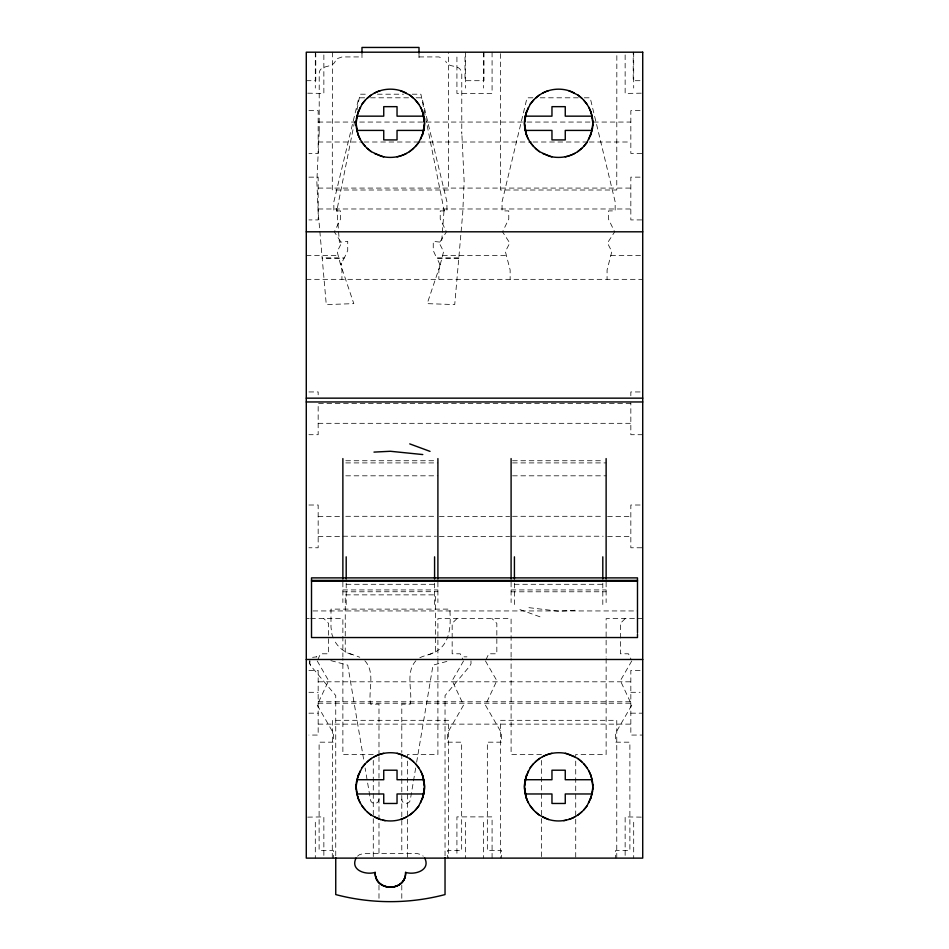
<?xml version="1.0" encoding="UTF-8"?>
<svg xmlns="http://www.w3.org/2000/svg" width="949" height="949" viewBox="0 0 949 949"><rect width="100%" height="100%" fill="white"/><g stroke="black" fill="none" stroke-linecap="round" stroke-linejoin="round"><path stroke-width="0.71" stroke-dasharray="4.75 3.56" d="M332.399 52.195L332.28 190.002L448.497 190.002L448.497 52.195M332.28 858.121L332.399 720.315L448.497 720.315L448.497 858.121M500.621 53.666L500.455 190.002L616.767 190.002L616.838 53.666M319.208 131.828L316.836 181.413L318.259 213.181L326.266 304.57L353.811 303.644L341.26 266.455L340.999 263.063L340.999 264.712L344.143 257.843L322.162 257.843M378.983 799.2C379.209 804.254 371.106 804.93 370.49 799.912L365.116 768.026M309.801 660.872L309.765 663.659L310.94 666.008L335.744 695.57L335.744 856.247M415.674 768.026L410.288 799.912C409.671 804.93 401.569 804.254 401.795 799.2M416.647 762.237L433.029 665.13L449.921 660.611M309.884 660.575L309.706 663.434L310.94 666.008M354.618 121.543L336.8 210.808L336.8 208.626L339.398 242.28L347.725 241.366L347.725 250.536L344.143 258.365L322.162 258.365M356.919 110.037L360.074 94.2L367.322 94.2M317.761 659.733L320.537 653.79L328.615 653.79L328.615 623.374L323.858 618.629M485.983 659.733L488.759 653.79L496.837 653.79L496.837 623.374L492.08 618.629M463.575 660.919L452.163 680.67L463.575 705.107L447.418 733.091L447.418 742.177L461.665 742.177L461.665 850.518L447.418 850.518L447.418 858.121M631.785 660.919L620.385 680.67L631.785 705.107L615.628 733.091L615.628 742.177L629.887 742.177L629.887 850.518L615.628 850.518L615.628 858.121M335.329 61.139C332.304 68.802 319.113 63.963 319.208 73.998L319.208 134.011M415.911 660.753C405.223 672.497 412.554 690.125 410.348 704.158L401.795 704.158L401.795 752.415M456.92 618.629L452.163 623.374L452.163 653.79L460.241 653.79L463.017 659.733M625.142 618.629L620.385 623.374L620.385 653.79L628.463 653.79L631.239 659.733M357.536 856.152L359.505 854.646L364.25 853.376L416.528 853.376L421.273 854.646L423.242 856.152M337.441 58.553L342.138 56.928L361.984 56.928M419.849 657.728C424.855 655.142 430.704 654.822 435.532 651.856C450.834 643.458 450.917 624.288 449.79 609.116L330.987 609.116L330.987 627.159L331.96 634.537L333.384 637.977M428.651 654.703L435.532 651.856L435.532 594.869L345.246 594.869L345.246 651.856L359.778 657.254M312.589 657.337L316.788 656.838L313.834 656.838M463.99 656.838L466.944 656.838M575.023 610.254L558.605 611.227L526.221 607.336M641.251 93.18L625.142 93.429L625.142 52.195M307.749 817.136L323.858 816.887L323.858 856.686M342.874 591.808L437.904 591.69M419.007 56.928L438.841 56.928L443.539 58.553M306.278 80.701L315.78 80.701L315.78 53.619M640.006 80.701L633.22 80.701L633.22 52.195M377.453 94.2L403.527 94.2M412.21 94.2L420.905 94.2L425.508 117.225M364.689 97.806L358.817 97.806L333.846 201.817L333.846 210.903L340.561 210.903L340.561 219.053L334.321 231.853L341.557 242.991L337.168 251.592L341.925 269.979L341.925 279.338M370.561 97.806L408.746 97.806M416.089 97.806L421.961 97.806L446.943 201.817L446.943 210.903L440.229 210.903L440.229 219.053L446.469 231.853L439.233 242.991L443.61 251.592L438.865 269.979L438.865 279.338M532.911 97.806L527.039 97.806L502.057 201.817L502.057 210.903L508.771 210.903L508.771 219.053L502.531 231.853L509.767 242.991L505.39 251.592L510.135 269.979L510.135 279.338M540.254 97.806L578.439 97.806M584.311 97.806L590.183 97.806L615.154 201.817L615.154 210.903L608.439 210.903L608.439 219.053L614.679 231.853L607.443 242.991L611.832 251.592L607.075 269.979L607.075 279.338M308.923 110.653L318.164 110.653L318.164 153.418L308.923 153.418M640.077 110.653L630.836 110.653L630.836 153.418L642.722 153.418M318.164 122.053L424.855 122.053M426.338 122.053L525.627 122.053M527.11 122.053L630.836 122.053M318.164 142.006L362.613 142.006M364.096 142.006L418.924 142.006M420.407 142.006L531.559 142.006M533.03 142.006L587.87 142.006M589.353 142.006L630.836 142.006M308.923 177.143L318.164 177.143L318.164 219.919L308.923 219.919M640.077 177.143L630.836 177.143L630.836 219.919L642.722 219.919M318.164 188.08L630.836 188.08M318.164 208.982L630.836 208.982M306.278 255.566L338.2 255.566M442.578 255.566L506.422 255.566M610.8 255.566L642.722 255.566M458.818 257.843L436.837 257.843L439.98 264.712L439.98 263.063L439.719 266.455L427.18 303.644L454.725 304.57L462.721 213.181L464.144 181.413L461.772 131.828M458.818 258.365L436.837 258.365L433.254 250.536L433.254 241.366L441.593 242.28L444.191 208.626L444.191 210.808L425.793 118.672M306.278 279.338L642.722 279.338M308.923 391.949L318.164 391.949L318.164 394.82M640.077 391.949L630.836 391.949L630.836 398.212M630.836 403.349L318.164 403.349L318.164 434.713L308.923 434.713M318.164 423.313L630.836 423.313M642.722 434.713L630.836 434.713L630.836 402.637M345.792 460.739L436.445 460.739M512.555 460.739L603.208 460.739M345.792 462.91L437.904 462.91M512.555 462.91L606.126 462.91M345.792 475.817L437.904 475.817M512.555 475.817L606.126 475.817M308.923 505.01L318.164 505.01L318.164 547.775L308.923 547.775M640.077 505.01L630.836 505.01L630.836 547.775L642.722 547.775M318.164 516.41L341.415 516.41M345.792 516.292L436.445 516.292M439.375 516.41L509.625 516.41M512.555 516.292L603.208 516.292M607.585 516.41L630.836 516.41M342.874 536.221L436.445 536.221M511.096 536.221L603.208 536.221M318.164 536.375L341.415 536.375M439.375 536.375L509.625 536.375M607.585 536.375L630.836 536.375M346.195 584.287L434.583 584.287M514.417 584.287L602.805 584.287M342.874 589.934L437.904 589.934M511.096 589.934L606.126 589.934M511.096 591.808L606.126 591.773M312.992 610.942L637.491 610.942M306.278 618.629L309.208 618.629M310.667 618.629L342.874 618.629L342.874 657.028M642.722 618.629L606.126 618.629L606.126 657.028M308.923 670.409L318.164 670.409L318.164 735.06L308.923 735.06M640.077 670.409L630.836 670.409L630.836 735.06L642.722 735.06M318.164 681.809L630.836 681.809M308.923 692.296L318.164 692.296M630.836 692.296L640.077 692.296M318.164 701.774L630.836 701.774M318.164 703.221L630.836 703.221M308.923 713.174L318.164 713.174M630.836 713.174L642.722 713.174M318.164 724.134L630.836 724.134M373.277 754.526L342.874 754.526L342.874 658.511M541.499 754.526L511.096 754.526L511.096 658.511M307.749 93.18L323.858 93.429L323.858 53.619M641.251 817.136L625.142 816.887L625.142 858.121M330.857 660.611L347.749 665.13L364.131 762.237M540.005 616.814L519.032 609.27M352.126 654.703C344.297 652.26 337.037 646.838 333.858 639.128M364.867 660.753C375.555 672.497 368.224 690.125 370.43 704.158L378.983 704.158L378.983 755.333M460.751 70.202C457.501 64.176 448.177 68.209 445.65 61.139M485.425 660.919L496.837 680.67L485.425 705.107L501.582 733.091L501.582 742.177L487.335 742.177L487.335 850.518L501.582 850.518L501.582 858.121M317.215 660.919L328.615 680.67L317.215 705.107L333.372 733.091L333.372 742.177L319.113 742.177L319.113 850.518L333.372 850.518L333.372 858.121M470.977 660.872L471.024 663.659L469.838 666.008L445.034 695.57L445.034 856.247M633.695 52.195L633.695 88.055M633.695 822.261L633.695 858.121M616.767 858.121L616.767 720.315L500.455 720.315L500.455 858.121M606.126 582.128L606.126 602.568M606.126 658.511L606.126 754.526L575.723 754.526L575.723 858.121M602.805 583.161L602.805 607.74M541.499 760.446L541.499 858.121M514.417 583.161L514.417 607.74M511.096 582.128L511.096 602.568M511.096 657.028L511.096 618.629L437.904 618.629L437.904 657.028M492.08 52.195L492.08 93.429L456.92 93.429L456.92 53.619M492.08 858.121L492.08 816.887L456.92 816.887L456.92 856.686M484.002 52.195L484.002 80.701L464.998 80.701L464.998 53.619M483.527 52.195L483.527 88.055M483.527 822.261L483.527 858.121M465.473 52.195L465.473 88.055M465.473 822.261L465.473 858.121M461.772 73.998L461.772 134.011M437.904 582.128L437.904 602.568M437.904 658.511L437.904 754.526L407.501 754.526L407.501 858.121M434.583 583.161L434.583 607.74M419.007 52.871L419.007 59.111M401.795 753.874L401.795 853.376M401.795 885.275L401.795 899.462M378.983 756.792L378.983 853.376M378.983 885.275L378.983 899.462M373.277 760.446L373.277 858.121M361.984 52.871L361.984 59.111M346.195 583.161L346.195 607.74M342.874 582.128L342.874 602.568M315.305 52.195L315.305 88.055M315.305 822.261L315.305 858.121"/><path stroke-width="1.42" d="M356.255 120.891L356.255 125.683M356.255 789.236L356.255 784.455M592.745 125.683L592.745 120.891M592.745 789.236L592.745 784.455M356.314 121.923L356.871 116.442L360.122 107.451M356.172 786.84L356.871 780.007L360.122 771.015M420.656 139.112L423.918 130.12L424.464 124.651M420.656 802.676L423.906 793.696L424.464 788.216M524.536 121.923L525.082 116.454L528.344 107.462M524.536 785.475L525.082 780.007L528.344 771.015M588.878 139.112L592.129 130.12L592.686 124.651M588.878 802.676L592.129 793.684L592.686 788.216M423.918 130.12C425.294 122.374 424.286 114.165 420.526 107.213M356.871 780.007C355.484 787.753 356.492 795.962 360.252 802.925M525.082 116.454C523.706 124.2 524.714 132.409 528.474 139.361M525.082 780.007C523.706 787.753 524.714 795.962 528.474 802.925M592.129 130.12C593.516 122.374 592.508 114.165 588.748 107.201M592.129 793.684C593.516 785.926 592.508 777.717 588.748 770.766M356.871 116.442C355.484 124.189 356.492 132.409 360.252 139.361M423.906 793.696C425.294 785.938 424.286 777.729 420.526 770.766M424.761 858.121C430.81 870.34 414.82 875.275 405.591 872.38C406.48 892.024 374.297 892.001 375.187 872.38C365.958 875.275 349.967 870.34 356.029 858.121M375.187 872.38C374.416 891.93 406.362 891.906 405.591 872.38M356.516 118.518L358.378 111.199M422.4 135.375L424.606 123.287L422.4 111.199M356.516 782.071L358.378 774.752M526.6 111.199L524.394 123.287L526.6 135.375M422.4 798.928L424.606 786.84L422.4 774.752M590.622 135.375L592.484 128.056M526.6 774.752L524.394 786.84L526.6 798.928M590.622 798.928L592.484 791.62M591.286 133.251L586.968 142.421L583.635 146.466M525.936 776.887L530.254 767.705L533.587 763.66M357.726 113.322L362.043 104.129L365.365 100.096M423.064 133.251L418.746 142.433L415.413 146.466M525.936 113.322L530.266 104.141L533.587 100.108M357.726 776.887L362.032 767.705L365.365 763.66M423.064 796.804L418.734 806.009L415.413 810.031M591.274 796.804L586.957 805.998L583.635 810.031M405.081 876.318C401.854 890.921 378.924 890.921 375.697 876.318M362.043 104.129C366.48 97.901 372.791 92.966 380.134 90.713M418.746 142.433C414.25 148.768 407.785 153.738 400.3 155.98M530.266 104.141C534.69 97.913 541.013 92.966 548.356 90.713M586.968 142.421C582.472 148.768 576.007 153.738 568.522 155.98M362.032 767.705C366.528 761.359 372.993 756.389 380.478 754.158M418.734 806.009C414.298 812.225 407.987 817.16 400.644 819.414M530.254 767.705C534.75 761.359 541.215 756.389 548.7 754.158M586.957 805.998C582.532 812.225 576.209 817.16 568.866 819.414M367.239 98.233L371.415 94.817M409.387 151.745L413.539 148.329M535.461 98.233L539.637 94.817M577.609 151.745L581.761 148.329M367.239 761.798L371.391 758.393M409.363 815.321L413.539 811.893M535.461 761.798L539.613 758.393M577.585 815.31L581.761 811.893M374.297 93.156C384.048 87.901 396.374 87.83 406.172 93.002M406.492 153.418C398.924 157.487 389.849 158.412 381.534 156.336M542.508 93.156C552.271 87.901 564.584 87.83 574.394 93.002M574.714 153.418C567.134 157.487 558.071 158.412 549.756 156.336M374.286 756.721C381.866 752.64 390.929 751.715 399.244 753.791M406.492 816.97C396.729 822.225 384.416 822.297 374.606 817.125M542.508 756.721C550.076 752.64 559.151 751.715 567.466 753.791M574.703 816.97C564.952 822.225 552.638 822.297 542.828 817.125M397.085 156.846L399.244 156.336M565.296 156.846L567.466 156.336M381.534 753.791L383.693 753.292M549.756 753.791L551.915 753.292M563.765 820.671L566.221 820.197M373.977 452.104L390.395 451.273L422.779 454.559M356.931 116.158L383.74 116.158L383.74 106.656L397.038 106.656L397.038 116.158L423.859 116.158M525.141 116.158L551.962 116.158L551.962 106.656L565.26 106.656L565.26 116.158L592.069 116.158L592.484 118.518M356.516 128.056L356.931 130.416L383.74 130.416L383.74 139.918L397.038 139.918L397.038 130.416L423.859 130.416M525.141 130.416L551.962 130.416L551.962 139.918L565.26 139.918L565.26 130.416L592.069 130.416M306.278 231.805L642.722 231.805M306.278 398.153L642.722 398.153M306.278 401.961L642.722 401.961M311.509 580.42L637.491 580.42M311.509 581.132L637.491 581.132M306.278 659.484L642.722 659.484M356.931 779.722L383.74 779.722L383.74 770.208L397.038 770.208L397.038 779.722L423.859 779.722M525.141 779.722L551.962 779.722L551.962 770.208L565.26 770.208L565.26 779.722L592.069 779.722L592.484 782.071M356.516 791.62L356.931 793.969L383.74 793.969L383.74 803.471L397.038 803.471L397.038 793.969L423.859 793.969M525.141 793.969L551.962 793.969L551.962 803.471L565.26 803.471L565.26 793.969L592.069 793.969M382.779 820.197L385.235 820.671M551.903 156.834L542.816 153.572M383.681 156.834L374.594 153.572M565.319 753.292L574.406 756.567M397.097 753.292L406.184 756.567M409.731 443.883L430.039 451.38M568.534 90.606L577.716 94.9L581.784 98.257M400.312 90.606L409.493 94.9L413.562 98.257M548.688 819.533L539.507 815.227L535.438 811.881M380.466 819.533L371.284 815.227L367.216 811.881M548.676 155.968L539.483 151.662L535.426 148.317M380.454 155.968L371.261 151.65L367.204 148.317M568.546 754.158L577.739 758.476L581.784 761.822M400.324 754.158L409.517 758.476L413.574 761.822M577.716 94.9C583.967 99.348 588.938 105.683 591.191 113.05M539.483 151.662C533.243 147.214 528.285 140.891 526.031 133.524M409.493 94.9C415.745 99.348 420.715 105.683 422.969 113.05M371.261 151.65C365.021 147.202 360.062 140.879 357.809 133.524M577.739 758.476C583.979 762.925 588.938 769.248 591.191 776.614M539.507 815.227C533.255 810.778 528.285 804.455 526.031 797.077M409.517 758.476C415.757 762.925 420.715 769.248 422.969 776.614M371.284 815.227C365.033 810.778 360.062 804.455 357.809 797.077M583.671 100.155L587.123 104.378M415.448 100.155L418.9 104.378M530.1 805.76L533.552 809.983M361.877 805.748L365.329 809.983M530.1 142.196L533.552 146.419M361.866 142.184L365.329 146.419M583.671 763.708L587.123 767.943M415.448 763.708L418.912 767.943M590.622 111.199L592.069 116.158M590.622 774.752L592.069 779.722M356.931 130.416L358.378 135.375M356.931 793.969L358.378 798.928M592.188 116.739L592.698 121.982M592.188 780.292L592.698 785.535M524.524 124.592L525.034 129.835M524.524 788.156L525.034 793.4M423.966 116.739L424.476 121.982M423.978 780.303L424.476 785.535M356.302 124.592L356.812 129.823M356.302 788.156L356.812 793.388M637.491 632.663L637.491 577.882L311.509 577.882L311.509 637.55L637.491 637.538L637.491 635.83M637.491 633.92L637.491 635.545M606.126 458.569L606.126 578.937M602.805 556.826L602.805 578.937M514.417 556.826L514.417 578.937M511.096 458.569L511.096 578.937M445.034 857.718L445.034 894.575C409.363 904.006 371.415 904.006 335.744 894.575L335.744 857.718M437.904 458.569L437.904 578.937M434.583 556.826L434.583 578.937M419.007 52.871L419.007 47.45L361.984 47.45L361.984 52.871M346.195 556.826L346.195 578.937M342.874 458.569L342.874 578.937M642.722 52.195L306.278 52.195L306.278 858.121L642.722 858.121L642.722 52.195"/></g></svg>
